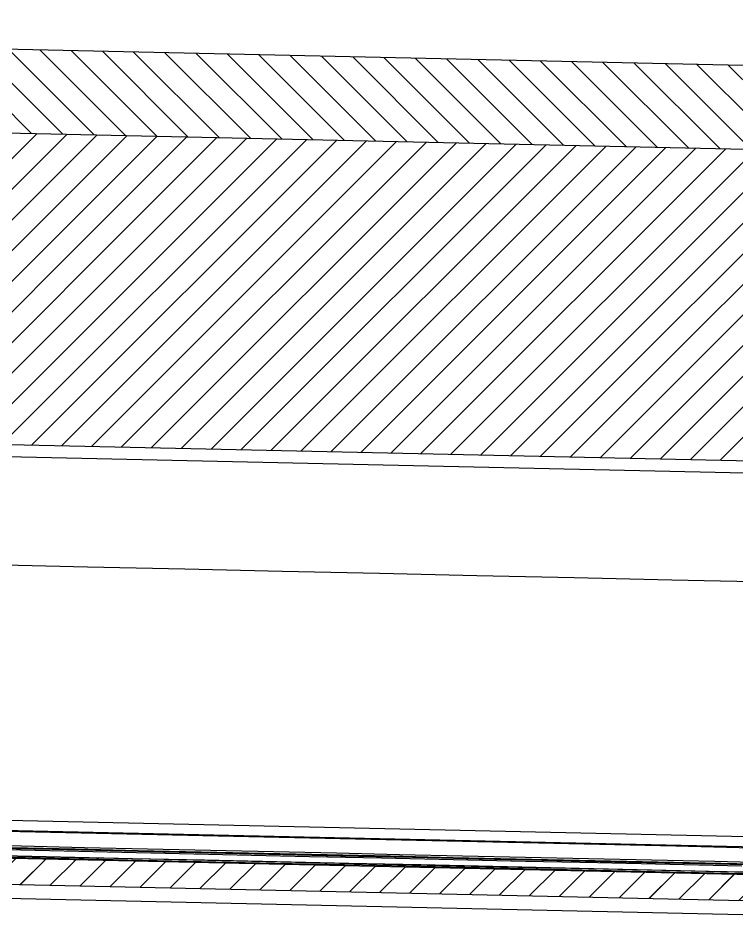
# Model space of a CAD drawing. Header units: inches. Extents: x 61 to 323, y -105 to 194.
# Drawn here: x 295.81 to 304.11, y 33.56 to 44.11 of the extents above; entities that cross this region are included whole.
import ezdxf

# ---------------------------------------------------------------- set-up
doc = ezdxf.new("R2010")
doc.units = ezdxf.units.IN
doc.header["$MEASUREMENT"] = 0
for name, color, linetype, lineweight in [('FABRIC-ROLL', 7, 'Continuous', 30), ('STRUCTURE-SUB-STRUCTURE_THICK', 7, 'Continuous', 30), ('STRUCTURE-SUB-STRUCTURE_THIN', 7, 'Continuous', 9), ('TEXT', 7, 'Continuous', 18)]:
    doc.layers.add(name, color=color, linetype=linetype, lineweight=lineweight)

msp = doc.modelspace()

# ---------------------------------------------------------------- hatches: boundary and pattern name
at = {"layer": 'STRUCTURE-SUB-STRUCTURE_THIN', "transparency": 33554559}
h = msp.add_hatch(dxfattribs=at)
h.set_pattern_fill('ANSI31', color=256, scale=2, angle=90)
h.set_pattern_definition([(135, (221.57175, -90.01034), (-0.1767767, -0.1767767), [])])
h.paths.add_polyline_path([(320.277, 44.094), (319.347, 44.114), (319.56, 37.177), (320.49, 37.156)])
h.paths.add_polyline_path([(319.374, 43.233), (294.752, 43.777), (294.782, 42.809), (319.404, 42.265)])
h.paths.add_polyline_path([(287.763, 41.212), (287.452, 41.058), (287.665, 34.121), (287.976, 34.274)])
h = msp.add_hatch(dxfattribs=at)
h.set_pattern_fill('ANSI31', color=256, scale=2)
h.set_pattern_definition([(45, (221.57175, -90.01034), (-0.1767767, 0.1767767), [])])
h.paths.add_polyline_path([(320.49, 37.156), (319.56, 37.177), (312.287, 33.576), (313.217, 33.556)])
edge = h.paths.add_edge_path()
edge.add_line((289.532, 36.182), (288.953, 36.195))
edge.add_spline(control_points=[(288.977, 36.194), (288.968, 36.195), (288.951, 36.196), (288.917, 36.206), (288.884, 36.224), (288.853, 36.249), (288.821, 36.281), (288.782, 36.331), (288.739, 36.404), (288.7, 36.491), (288.664, 36.591), (288.643, 36.663), (288.633, 36.7)], knot_values=[0, 0, 0, 0, 0.038844, 0.078622, 0.164097, 0.211324, 0.262128, 0.375601, 0.506124, 0.654056, 0.818993, 1, 1, 1, 1], degree=3, periodic=0)
edge.add_line((288.633, 36.702), (288.467, 36.705))
edge.add_spline(control_points=[(288.494, 36.705), (288.489, 36.705), (288.48, 36.706), (288.466, 36.709), (288.453, 36.714), (288.44, 36.72), (288.427, 36.729), (288.409, 36.743), (288.396, 36.756), (288.389, 36.765)], knot_values=[0, 0, 0, 0, 0.108979, 0.219703, 0.333828, 0.452848, 0.578037, 0.710456, 1, 1, 1, 1], degree=3, periodic=0)
edge.add_spline(control_points=[(288.387, 36.767), (288.38, 36.775), (288.367, 36.792), (288.349, 36.821), (288.331, 36.854), (288.314, 36.89), (288.298, 36.93), (288.283, 36.974), (288.269, 37.02), (288.256, 37.07), (288.245, 37.122), (288.23, 37.197), (288.216, 37.296), (288.203, 37.419), (288.199, 37.504), (288.198, 37.547)], knot_values=[0, 0, 0, 0, 0.038348, 0.080295, 0.125922, 0.175237, 0.228185, 0.284668, 0.344542, 0.407637, 0.473751, 0.542662, 0.687856, 0.841092, 1, 1, 1, 1], degree=3, periodic=0)
edge.add_line((288.198, 37.547), (288.142, 39.356))
edge.add_line((288.142, 39.356), (287.82, 39.363))
edge.add_line((287.82, 39.363), (287.976, 34.274))
edge.add_line((287.976, 34.274), (309.068, 33.808))
edge.add_line((309.068, 33.808), (309.066, 33.86))
edge.add_line((309.066, 33.86), (309.087, 33.87))
edge.add_line((309.087, 33.87), (309.088, 33.871))
edge.add_line((309.088, 33.871), (309.089, 33.878))
edge.add_line((309.089, 33.878), (309.401, 34.033))
edge.add_arc((308.865, 34.731), 0.881, 307.532, 310.4955)
edge.add_line((309.437, 34.062), (309.435, 34.108))
edge.add_line((309.435, 34.108), (309.35, 34.109))
edge.add_line((309.35, 34.109), (309.344, 34.11))
edge.add_line((309.344, 34.11), (309.338, 34.107))
edge.add_line((309.338, 34.107), (289.444, 34.546))
edge.add_line((289.444, 34.546), (289.45, 34.549))
edge.add_line((289.45, 34.549), (289.376, 34.551))
edge.add_line((289.376, 34.551), (289.37, 34.738))
edge.add_spline(control_points=[(289.476, 34.966), (289.472, 34.954), (289.465, 34.932), (289.453, 34.899), (289.44, 34.868), (289.428, 34.839), (289.414, 34.811), (289.401, 34.786), (289.387, 34.763), (289.377, 34.748), (289.372, 34.741)], knot_values=[0, 0, 0, 0, 0.146183, 0.28665, 0.421169, 0.549577, 0.671739, 0.787553, 0.896978, 1, 1, 1, 1], degree=3, periodic=0)
edge.add_spline(control_points=[(289.496, 34.975), (289.495, 34.976), (289.495, 34.976), (289.495, 34.977), (289.494, 34.977), (289.494, 34.977), (289.493, 34.977)], knot_values=[0, 0, 0, 0, 0.313111, 0.577558, 0.800912, 1, 1, 1, 1], degree=3, periodic=0)
edge.add_line((289.494, 34.977), (289.564, 34.975))
edge.add_line((289.564, 34.975), (289.569, 34.975))
edge.add_line((289.569, 34.975), (289.532, 36.182))
h.paths.add_polyline_path([(309.095, 33.881), (315.743, 37.172), (316.062, 37.334), (309.414, 34.043)])

# ---------------------------------------------------------------- linework, layer by layer
at = {"layer": 'FABRIC-ROLL', "linetype": 'Continuous'}
for points in [[(289.744, 39.32), (307.606, 38.925)], [(308.915, 38.751), (289.043, 39.191)], [(304.483, 37.596), (303.358, 37.621), (302.233, 37.646), (301.108, 37.671), (299.983, 37.696), (298.858, 37.721), (297.734, 37.745), (296.609, 37.77), (295.484, 37.795)], [(289.581, 34.979), (309.453, 34.54)], [(309.453, 34.54), (309.454, 34.539), (309.455, 34.538), (289.583, 34.977)], [(289.696, 34.862), (309.568, 34.423)], [(295.475, 34.722), (296.356, 34.703), (297.238, 34.683), (298.119, 34.664), (299, 34.644), (299.881, 34.625), (300.762, 34.605), (301.643, 34.586), (302.524, 34.566), (303.405, 34.547), (304.286, 34.527)], [(289.466, 34.546), (289.466, 34.546), (309.338, 34.107), (309.338, 34.107)], [(289.466, 34.546), (309.338, 34.107)], [(304.583, 34.35), (303.855, 34.366), (303.126, 34.382), (302.398, 34.398), (301.67, 34.414), (300.942, 34.43), (300.213, 34.446), (299.485, 34.462), (298.757, 34.479), (298.028, 34.495), (297.3, 34.511), (296.572, 34.527), (295.844, 34.543), (295.115, 34.559)], [(295.302, 34.529), (296.03, 34.513), (296.758, 34.497), (297.487, 34.48), (298.215, 34.464), (298.943, 34.448), (299.671, 34.432), (300.4, 34.416), (301.128, 34.4), (301.856, 34.384), (302.585, 34.368), (303.313, 34.352), (304.041, 34.336), (304.769, 34.319)], [(295.735, 34.528), (296.464, 34.512), (297.192, 34.496), (297.92, 34.48), (298.648, 34.464), (299.377, 34.448), (300.105, 34.432), (300.833, 34.415), (301.562, 34.399), (302.29, 34.383), (303.018, 34.367), (303.746, 34.351), (304.475, 34.335)], [(295.006, 34.519), (295.839, 34.501), (296.672, 34.483), (297.505, 34.464), (298.338, 34.446), (299.171, 34.427), (300.004, 34.409), (300.837, 34.391), (301.67, 34.372), (302.503, 34.354), (303.336, 34.335), (304.169, 34.317)], [(304.427, 34.236), (303.412, 34.258), (302.396, 34.281), (301.381, 34.303), (300.365, 34.326), (299.35, 34.348), (298.335, 34.371), (297.319, 34.393), (296.304, 34.415), (295.289, 34.438)], [(304.529, 34.32), (303.696, 34.339), (302.863, 34.357), (302.03, 34.376), (301.197, 34.394), (300.364, 34.412), (299.531, 34.431), (298.698, 34.449), (297.865, 34.468), (297.032, 34.486), (296.199, 34.505), (295.366, 34.523)], [(304.625, 34.235), (303.792, 34.253), (302.959, 34.272), (302.126, 34.29), (301.293, 34.308), (300.46, 34.327), (299.627, 34.345), (298.794, 34.364), (297.961, 34.382), (297.128, 34.4), (296.295, 34.419), (295.462, 34.437)], [(295.721, 34.417), (296.736, 34.394), (297.752, 34.372), (298.767, 34.349), (299.782, 34.327), (300.798, 34.305), (301.813, 34.282), (302.828, 34.26), (303.844, 34.237), (304.859, 34.215)]]:
    msp.add_lwpolyline(points, dxfattribs=at)
at = {"layer": 'STRUCTURE-SUB-STRUCTURE_THICK'}
for points in [[(319.374, 43.233), (294.752, 43.777), (294.782, 42.809), (319.404, 42.265), (318.471, 41.803)], [(287.763, 41.212), (287.452, 41.058), (287.665, 34.121), (313.217, 33.556), (320.49, 37.156)], [(289.493, 41.174), (287.763, 41.212), (287.976, 34.274), (309.068, 33.808)]]:
    msp.add_lwpolyline(points, dxfattribs=at)
at = {"layer": 'STRUCTURE-SUB-STRUCTURE_THIN', "linetype": 'Continuous', "transparency": 33554559}
for points in [[(292.505, 39.259), (296.027, 42.782)], [(292.851, 39.252), (296.373, 42.774)], [(293.197, 39.244), (296.719, 42.766)], [(293.543, 39.236), (297.065, 42.759)], [(293.889, 39.229), (297.411, 42.751)], [(294.234, 39.221), (297.757, 42.743)], [(294.58, 39.213), (298.103, 42.736)], [(294.926, 39.206), (298.449, 42.728)], [(295.272, 39.198), (298.795, 42.72)], [(295.618, 39.19), (299.141, 42.713)], [(295.964, 39.183), (299.487, 42.705)], [(296.31, 39.175), (299.832, 42.698)], [(296.656, 39.167), (300.178, 42.69)], [(297.002, 39.16), (300.524, 42.682)], [(297.348, 39.152), (300.87, 42.675)], [(297.694, 39.144), (301.216, 42.667)], [(298.039, 39.137), (301.562, 42.659)], [(298.385, 39.129), (301.908, 42.652)], [(298.731, 39.122), (302.254, 42.644)], [(299.077, 39.114), (302.6, 42.636)], [(299.423, 39.106), (302.946, 42.629)], [(299.769, 39.099), (303.291, 42.621)], [(300.115, 39.091), (303.637, 42.613)], [(300.461, 39.083), (303.983, 42.606)], [(300.807, 39.076), (304.329, 42.598)], [(301.153, 39.068), (304.675, 42.59)], [(301.498, 39.06), (305.021, 42.583)], [(301.844, 39.053), (305.367, 42.575)], [(302.19, 39.045), (305.713, 42.568)], [(302.536, 39.037), (306.059, 42.56)], [(302.882, 39.03), (306.405, 42.552)], [(303.228, 39.022), (306.751, 42.545)], [(303.574, 39.014), (307.096, 42.537)], [(303.92, 39.007), (307.442, 42.529)]]:
    msp.add_lwpolyline(points, dxfattribs=at)
at = {"layer": 'TEXT', "color": 7, "linetype": 'Continuous', "transparency": 33554559}
for points in [[(295.832, 34.101), (296.13, 34.399)], [(296.178, 34.093), (296.476, 34.391)], [(296.524, 34.085), (296.821, 34.383)], [(296.87, 34.078), (297.167, 34.376)], [(297.215, 34.07), (297.513, 34.368)], [(297.561, 34.063), (297.859, 34.36)], [(297.907, 34.055), (298.205, 34.353)], [(298.253, 34.047), (298.551, 34.345)], [(298.599, 34.04), (298.897, 34.337)], [(298.945, 34.032), (299.243, 34.33)], [(299.291, 34.024), (299.589, 34.322)], [(299.637, 34.017), (299.935, 34.314)], [(299.983, 34.009), (300.281, 34.307)], [(300.329, 34.001), (300.626, 34.299)], [(300.675, 33.994), (300.972, 34.292)], [(301.02, 33.986), (301.318, 34.284)], [(301.366, 33.978), (301.664, 34.276)], [(301.712, 33.971), (302.01, 34.269)], [(302.058, 33.963), (302.356, 34.261)], [(302.404, 33.955), (302.702, 34.253)], [(302.75, 33.948), (303.048, 34.246)], [(303.096, 33.94), (303.394, 34.238)], [(303.442, 33.933), (303.74, 34.23)], [(303.788, 33.925), (304.085, 34.223)]]:
    msp.add_lwpolyline(points, dxfattribs=at)

doc.saveas('drawing.dxf')
